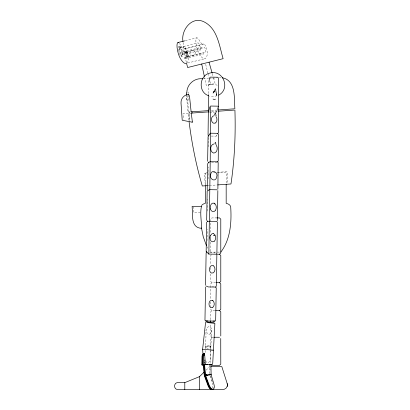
<?xml version="1.0" encoding="UTF-8"?>
<svg xmlns="http://www.w3.org/2000/svg" width="410" height="410" viewBox="0 0 410 410"><rect width="100%" height="100%" fill="white"/><g stroke="black" fill="none" stroke-linecap="round" stroke-linejoin="round"><path stroke-width="0.31" stroke-dasharray="2.05 1.54" d="M205.308 352.436L206.03 334.365C204.354 324.274 214.092 323.956 211.406 334.463L210.735 349.991M208.075 178.929L208.265 166.957M208.593 146.78L208.741 137.294M210.725 350.627C209.946 354.189 212.318 361.036 207.839 362.958L206.502 362.214L205.958 361.343M207.05 240.696L207.24 229.349M207.547 211.068L207.742 199.096M186.74 94.561L186.811 99.394L187.975 112.068L191.157 111.848M211.698 329.999C211.58 331.752 210.837 334.047 208.895 334.437C206.953 334.027 206.43 331.541 206.327 329.835M208.403 93.521L208.393 85.188L208.798 82.671M187.877 95.489L187.631 100.465L189.85 121.734M217.587 107.394L216.347 112.325L217.121 111.535L217.879 108.527M212.682 388.352L212.826 385.246L210.125 375.837M213.133 388.352L213.364 387.476M184.531 58.784L184.116 57.513L184.49 58.82L203.37 54.11L203.375 53.397L203.032 52.772L184.208 57.487M211.217 136.074L216.07 136.161L216.905 134.741M211.565 254.666L210.725 255.507L210.725 264.998M215.757 282.69L211.985 282.69L210.725 283.951L210.725 299.167M215.127 310.58L211.985 310.58L210.725 311.836L210.725 320.102M213.241 337.245L211.985 337.245L210.725 338.501L210.725 364.101M216.07 136.161L216.854 135.387M206.117 370.138L209.674 366.653M182.763 51.891L183.096 53.233L201.976 48.529L201.981 47.811L201.694 47.196L182.763 51.891L183.096 53.233M208.393 85.188L209.1 84.752L216.388 84.88L217.182 85.341M217.013 162.037L215.65 162.673L211.401 162.601M216.992 95.812L212.723 96.622L209.638 96.16M185.269 40.703L196.841 37.817M178.914 46.356L179.739 46.145M180.046 47.381L198.102 42.876L199.07 43.814L200.029 46.422L200.408 49.174L199.993 50.461L181.937 54.96M184.874 48.662L203.749 43.957M179.401 43.424A9.122 2.363 76 0 1 180.226 44.71A16.554 4.284 76 0 0 184.52 48.933L203.401 44.229A6.042 1.563 76 0 1 206.061 47.319A6.042 1.563 76 0 1 207.204 54.766A25.133 6.504 76 0 1 198.988 53.331A9.122 2.363 76 0 1 195.867 40.816A9.122 2.363 76 0 1 199.106 40.006A16.554 4.284 76 0 0 203.401 44.229M185.535 51.429L186.36 51.219M186.545 51.957L204.595 47.457L205.799 49.671L205.779 52.193L187.724 56.693A2.439 0.63 76 0 1 186.309 53.274A2.439 0.63 76 0 1 187.37 53.013A2.439 0.63 76 0 1 187.724 56.693M181.42 56.395L182.245 56.19M187.083 57.641A3.203 0.83 76 0 0 186.617 52.808A3.203 0.83 76 0 0 185.228 53.151A3.203 0.83 76 0 0 187.083 57.641L187.908 57.431A3.203 0.83 76 0 0 187.442 52.603A3.203 0.83 76 0 0 186.053 52.946A3.203 0.83 76 0 0 187.908 57.431M187.77 62.991L204.821 58.743M211.222 350.642L212.877 350.278M203.314 78.807L208.572 78.438M209.182 78.397L217.479 77.818M219.345 77.685L220.918 77.577M211.422 110.433L217.49 110.008M191.844 113.063L183.029 113.678L183.419 119.259M211.509 111.684L217.566 111.264M206.276 173.102L204.436 173.23L205.266 185.151M213.697 172.584L215.24 172.477L213.062 172.441M217.818 172.297L227.078 171.647L227.914 183.567M207.158 185.648L209.295 185.499M209.464 185.489L216.634 184.987M209.628 84.644L212.933 84.644M208.393 172.441L205.343 172.441L205.343 185.069M216.834 172.441L226.171 172.441L226.171 183.173M200.408 212.698L193.745 212.698L193.402 207.05M217.013 217.92L211.985 217.92L210.725 219.176L210.725 233.213M219.329 252.104L210.704 252.104L209.228 250.356M209.674 112.207L214.527 112.294M209.915 252.186L214.163 252.258L214.953 253.042L214.163 252.258M212.365 286.17L213.579 286.19M214.917 115.82L215.583 116.204M214.409 204.395L214.717 204.58M211.985 282.69L210.725 281.434L210.725 273.839M211.985 310.58L210.725 309.319L210.725 301.704M211.985 337.245L210.725 335.985L210.725 323.91M207.045 246.799L207.834 248.255M210.75 376.421L212.626 382.873M212.318 73.692L213.359 77.326M213.533 77.931L215.091 83.379L206.302 85.572L204.595 77.567M186.304 62.274L184.013 51.665L182.952 41.477M205.671 64.324L207.803 72.872M207.957 73.482L208.869 77.147M209.935 81.421L210.699 84.475M184.013 51.665C185.53 58.758 187.472 47.258 184.244 46.468C183.075 46.458 183.788 48.575 183.685 49.4M188.933 114.503L189.712 121.119M188.892 120.197L188.103 113.324M204.334 361.763L204.482 364.141M204.436 361.763L204.503 362.952M203.985 361.763L204.113 364.141M210.053 365.669L210.125 370.102M209.577 364.403L209.735 373.894M210.725 236.667L210.725 238.953M210.725 242.136L210.725 252.99M210.725 267.52L210.725 271.312M188.205 92.004L188.205 93.557M188.205 94.971L188.205 100.142L186.447 100.142L186.447 95.658M178.765 51.26A5.176 1.338 76 0 1 179.836 47.001A5.176 1.338 76 0 1 181.886 55.642A5.176 1.338 76 0 1 178.868 51.701M184.52 48.933A6.042 1.563 76 0 1 187.185 52.024A6.042 1.563 76 0 1 188.323 59.476A25.133 6.504 76 0 1 187.139 62.627M195.35 52.28C195.549 57.277 187.15 55.329 190.783 51.24A3.839 3.039 83.6 0 1 192.546 50.548L194.678 51.188L195.35 52.28M205.528 346.696L210.786 346.814L205.528 346.696M186.007 58.082L185.945 57.928A0.692 0.266 77.9 0 1 186.012 57.016A0.692 0.266 77.9 0 1 186.442 57.805L186.453 57.974A0.697 0.266 76.4 0 1 186.007 58.082M189.502 113.206L189.379 111.971L189.507 113.227M206.256 347.757A2.691 1.445 2.9 0 0 210.709 347.188A2.691 1.445 2.9 0 0 207.306 345.353A2.691 1.445 2.9 0 0 206.256 347.757M184.782 51.588A0.697 0.266 81 0 0 185.089 52.711A0.697 0.266 81 0 0 185.269 51.803A0.697 0.266 81 0 0 184.782 51.588M179.19 47.847A5.176 1.338 76 0 0 181.866 56.103A5.176 1.338 76 0 0 181.922 49.559A5.176 1.338 76 0 0 179.19 47.847M179.631 48.662A3.905 1.01 76 0 0 181.65 54.894A3.905 1.01 76 0 0 181.697 49.953A3.905 1.01 76 0 0 179.631 48.662"/><path stroke-width="0.61" d="M208.398 94.669L208.331 111.366M207.609 163.416L207.188 189.62M207.644 161.248L208.044 136.74L209.674 133.957M205.538 286.944L204.964 320.205L205.687 320.968L214.917 321.097L215.675 320.297L216.234 287.825L215.511 287.061L208.229 286.938L206.297 286.062M206.645 222.112L206.153 251.243L206.881 252.135L206.127 252.97L205.574 285.304M206.676 220.411L207.158 191.188M216.859 255.061L216.27 286.216L215.511 287.061M202.996 364.823L201.822 364.854L201.986 356.485L202.402 354.491M202.489 364.849L202.443 356.485L202.853 354.491M207.357 322.588L214.886 323.377L212.672 364.316L202.724 364.854L202.894 356.485L203.304 354.491M203.391 364.849L203.345 356.485L203.755 354.491M208.326 163.18L208.347 162.032M217.874 189.071L218.192 162.596L217.469 161.822L210.186 161.694L208.362 162.55M217.423 220.657L217.848 190.578M207.368 221.856L207.383 220.729M207.875 190.906L207.896 189.902M207.404 221.272L216.675 221.395L217.397 222.164L216.885 253.431L216.131 254.215L208.849 254.087L210.202 162.263L210.612 106.036L217.9 106.164L218.632 106.974L218.484 132.553L217.664 134.003M209.208 374.904L211.104 374.53L210.935 364.403L210.427 364.428M202.96 354.194L202.632 349.233L205.553 322.588L206.43 321.917L214.138 322.547M203.181 353.63L203.396 354.44M203.632 353.63L203.847 354.44M204.083 353.63L204.298 354.44M186.847 93.014C186.565 84.639 194.361 77.593 202.704 78.848M208.9 82.041L209.561 77.992L210.376 77.116L217.715 77.229L218.453 77.997L218.643 105.431L218.335 106.718M209.843 106.82L208.326 112.847L208.06 135.233M210.289 235.617C208.921 238.072 210.745 243.304 214.071 241.464M201.443 206.425C199.844 213.574 201.633 221.067 201.53 228.293C190.25 227.929 192.931 213.677 192.105 206.425L201.53 206.425M210.955 366.653L221.841 366.653L227.196 383.622A4.679 4.597 0 0 1 227.176 386.399L226.182 388.06M213.067 93.106L215.486 88.729L216.495 94.438M210.325 235.55L212.098 233.674L213.595 233.695M215.352 210.448C216.711 208.423 216.644 205.369 214.845 203.626M213.999 91.881L213.8 92.23L214.245 91.45L214.082 91.737M209.899 134.142L210.453 133.194L217.736 133.322M214.409 114.687L215.506 112.617L216.085 115.84M214.86 143.264L215.506 142.27L216.049 144.766M201.407 205.492L203.232 204.067L205.343 203.38L205.343 185.699M220.811 252.104C230.517 239.496 231.706 222.138 230.692 206.804C230.215 204.78 228.068 203.698 226.171 203.38L226.171 184.438M215.255 210.55C213.994 212.508 211.15 211.504 210.622 209.474M214.194 241.398C216.362 239.455 216.306 235.161 213.625 233.7M212.851 307.3C214.645 305.675 214.702 302.472 212.98 300.776M215.568 122.918C217.259 121.421 217.392 118.628 216.152 116.814M216.388 254.246L219.529 254.246L220.79 252.99L220.79 219.176L219.529 217.92L217.013 217.92M216.388 282.69L219.529 282.69L220.79 281.434L220.79 255.507L219.529 254.246M215.757 310.58L219.529 310.58L220.79 309.319L220.79 283.951L219.529 282.69M217.469 161.822L218.217 161.063L218.463 134.111M225.869 388.362L224.275 389.28L222.886 389.5L177.115 389.5C173.722 389.346 173.727 382.786 177.125 382.638L184.797 382.638L199.455 376.667L203.898 372.311M188.462 94.443L189.2 95.397L189.727 98.349L191.132 111.848L208.48 110.638M218.735 95.125C230.774 88.765 223.194 69.454 210.038 73.021C199.147 75.194 197.912 92.147 208.49 95.663M214.163 235.704L213.794 235.555L214.23 235.688M214.133 235.422L213.953 235.524M212.739 307.367C208.121 309.545 207.557 299.372 212.308 300.376M215.46 122.979C211.001 125.065 209.828 116.025 214.235 115.681M215.45 99.179L214.307 99.558L213.062 99.076M212.201 389.336C209.925 389.808 208.623 387.332 207.983 385.549L204.37 375.816L205.564 375.381M211.565 389.372L210.161 388.536L208.434 385.549L204.821 375.816L206.015 375.381M210.971 374.079L213.871 384.047C214.327 385.713 214.876 388.26 213.108 389.336C210.832 389.808 209.525 387.332 208.89 385.549L205.272 375.816L206.466 375.381M212.467 389.372L211.063 388.536L209.341 385.549L205.728 375.816L206.917 375.381M207.911 190.394L209.843 189.676L217.126 189.804M210.689 374.197L205.728 375.816M206.445 375.17L204.37 375.816M206.896 375.17L204.821 375.816M207.347 375.17L205.272 375.816M177.96 42.522L184.659 40.856M188.574 94.346C184.223 94.623 180.682 98.692 181.015 103.043L182.219 120.248L192.418 122.231L191.265 113.104L209.156 111.848M214.03 143.915C209.71 144.51 209.587 152.253 213.81 153.109C217.392 152.894 218.084 147.759 216.301 145.284M201.822 364.854L202.771 364.823M202.724 364.854L204.006 364.751M206.184 375.027L204.231 375.109L203.206 364.777L203.555 364.751M206.302 375.063L204.687 375.109L203.724 364.772L203.206 364.777M207.086 375.027L205.123 375.088L204.108 364.777L204.457 364.751M206.03 375.088L205.589 375.109L204.559 364.777L204.908 364.751M210.935 364.403L209.479 364.5M204.231 375.109L206.148 374.991M218.525 109.936L234.166 108.84M218.602 111.192L234.212 110.1M207.158 185.648L202.299 185.991C196.118 165.102 191.88 143.674 189.118 122.077M217.664 184.915L230.973 183.982C234.607 159.531 235.714 134.741 234.915 110.049M205.441 375.088L205.138 375.109L205.892 375.088M202.32 364.823L203.903 364.777M203.678 364.823L204.354 364.777M203.001 364.777L204.144 364.736M205.4 375.063L206.85 375.027M207.906 364.592L204.559 364.777M205.733 375.027L206.86 374.991M206.635 375.027L210.976 374.791M202.545 364.823L204.969 364.736M204.165 364.751L203.657 364.777M204.616 364.751L204.108 364.777M205.687 320.968L207.634 320.968M212.969 321.097L214.917 321.097M213.871 337.245L219.529 337.245M202.632 349.233L213.431 350.155M214.087 203.17C211.293 202.366 209.828 206.035 210.32 208.295M222.281 77.741C236.15 80.391 234.11 98.584 234.868 108.793M214.809 203.606L214.117 203.181M212.349 300.386L212.939 300.75M213.656 265.88C209.541 263.594 207.885 271.451 211.334 273.034C215.086 274.029 216.131 267.914 213.692 265.906M206.158 251.381L208.849 254.087M219.529 310.58L220.79 311.836L220.79 335.969M220.744 338.46L220.79 364.116L219.529 365.377L211.985 365.377L210.725 364.116M206.522 245.826L203.252 236.785L201.479 227.96M216.649 94.966L216.434 94.162L216.741 95.274M216.418 94.187L216.711 95.181M209.028 62.192L212.144 73.088M210.33 208.434L210.581 209.331M186.463 62.858L187.626 67.527L223.112 58.681C219.288 45.741 217.484 28.51 203.98 21.817C191.854 15.729 180.902 30.12 182.952 41.477M201.71 64.016L204.334 76.332M192.085 121.867L192.126 122.175M191.972 111.792L192.1 113.042M205.42 364.736L204.58 353.43L204.554 355.388M204.795 359.975L204.856 361.164M208.767 135.51L208.787 136.033M210.725 320.738L210.725 322.644M199.455 376.667L199.455 389.5M186.447 92.844L186.447 94.971M184.797 382.638L184.797 389.5M227.196 383.622A4.823 4.664 0 0 1 227.176 386.399M185.94 63.447A25.133 6.504 76 0 1 180.108 58.035A9.122 2.363 76 0 1 177.079 47.442A9.122 2.363 76 0 1 178.627 42.676M210.648 174.516C209.023 179.354 215.891 182.763 216.736 176.812C218.525 172.22 211.314 168.761 210.648 174.516"/></g></svg>
